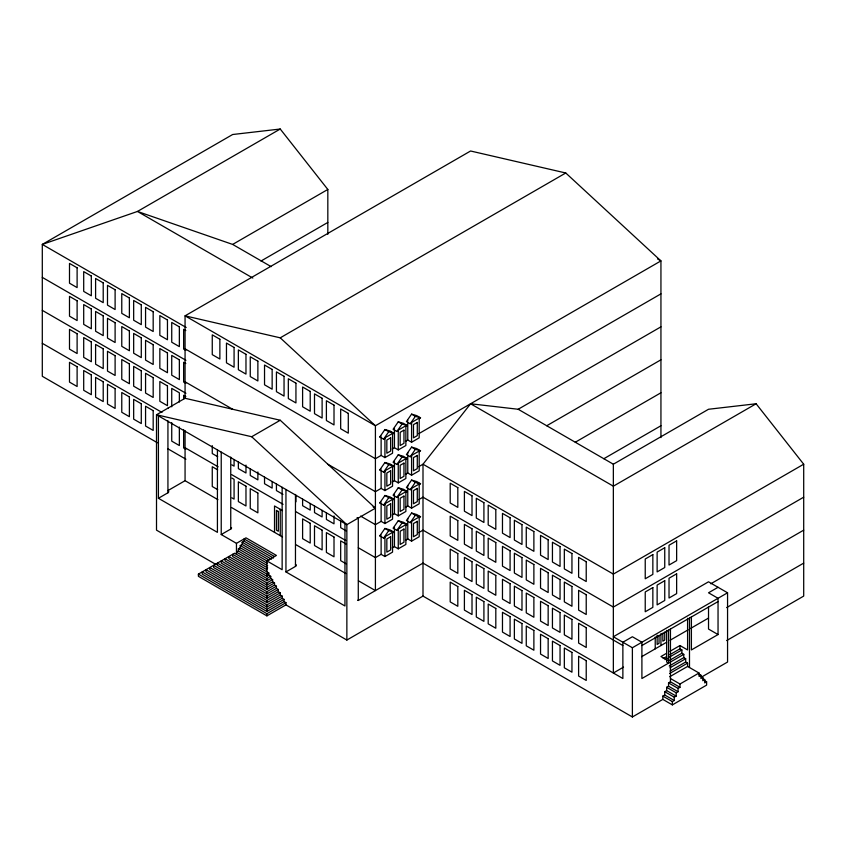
<?xml version="1.0" encoding="UTF-8"?>
<svg xmlns="http://www.w3.org/2000/svg" width="846" height="846" viewBox="0 0 846 846"><rect width="100%" height="100%" fill="white"/><g stroke="black" fill="none" stroke-linecap="round" stroke-linejoin="round"><path stroke-width="1.27" d="M384.93 438.387L383.587 439.159L379.78 436.959L384.93 429.525L390.08 431.016L393.887 433.215L392.544 433.987M383.587 439.159L388.737 431.724L393.887 433.215M405.869 426.299L407.212 425.517L403.405 423.317L398.255 421.837L393.104 429.271L396.911 431.471L398.255 430.688M396.911 431.471L402.062 424.036L407.212 425.517M419.193 418.601L420.536 417.829L416.729 415.629L411.579 414.138L406.429 421.572L410.236 423.772L411.579 423M410.236 423.772L415.386 416.338L420.536 417.829M384.93 471.349L383.587 472.131L379.78 469.932L384.93 462.498L390.08 463.989L393.887 466.178L392.544 466.96M383.587 472.131L388.737 464.697L393.887 466.178M405.869 459.262L407.212 458.49L403.405 456.29L398.255 454.81L393.104 462.244L396.911 464.433L398.255 463.661M396.911 464.433L402.062 456.999L407.212 458.49M419.193 451.574L420.536 450.802L416.729 448.602L411.579 447.111L406.429 454.545L410.236 456.745L411.579 455.973M410.236 456.745L415.386 449.311L420.536 450.802M384.93 504.322L383.587 505.104L379.78 502.905L384.93 495.47L390.08 496.951L393.887 499.151L392.544 499.923M383.587 505.104L388.737 497.67L393.887 499.151M405.869 492.235L407.212 491.463L403.405 489.263L398.255 487.772L393.104 495.206L396.911 497.406L398.255 496.634M396.911 497.406L402.062 489.971L407.212 491.463M419.193 484.547L420.536 483.764L416.729 481.564L411.579 480.084L406.429 487.518L410.236 489.718L411.579 488.935M410.236 489.718L415.386 482.283L420.536 483.764M384.93 537.295L383.587 538.067L379.78 535.867L384.93 528.433L390.08 529.924L393.887 532.123L392.544 532.895M383.587 538.067L388.737 530.632L393.887 532.123M405.869 525.207L407.212 524.425L403.405 522.236L398.255 520.745L393.104 528.179L396.911 530.379L398.255 529.596M396.911 530.379L402.062 522.944L407.212 524.425M419.193 517.509L420.536 516.737L416.729 514.537L411.579 513.046L406.429 520.491L410.236 522.68L411.579 521.908M410.236 522.68L415.386 515.246L420.536 516.737M726.651 640.57L803.7 596.092L803.7 464.211L756.113 403.764L708.525 409.263L613.35 464.211L518.175 409.263L470.588 403.764L423 464.211L418.654 466.728M327.825 234.31L327.825 189.462L280.238 129.026L137.475 211.447L42.3 244.42L42.3 376.29L157.419 442.765M252.827 278.048L137.475 211.447L232.65 244.42L327.825 189.462M260.98 261.033L327.825 222.435M216.29 564.663L156.51 530.156L156.51 414.762L185.063 398.276L185.063 315.844L280.238 337.829L565.763 172.986L660.938 260.896L660.938 437.615M251.685 436.737L280.238 420.251L375.413 508.171L346.86 524.657L156.51 414.762L251.685 436.737L346.86 524.657L346.86 640.052L285.948 604.879L266.913 615.867L198.387 576.306L198.387 574.106L234.554 553.231L268.817 573.006L268.817 575.206L266.913 576.306L232.65 556.531L232.65 554.331L266.913 574.106L268.817 573.006M217.908 499.658L185.063 480.697L167.931 490.585A2.697 1.555 0 0 1 167.931 492.784L158.414 498.283L158.414 415.851M379.78 436.959L381.123 436.187M221.229 452.124L221.229 534.545L230.746 529.057A2.697 1.555 0 0 0 231.444 527.555M384.93 457.612L384.93 437.837L392.544 433.438L392.544 453.223L384.93 457.612L381.123 455.423L375.413 458.712L185.063 348.816M392.163 449.046L394.448 447.724L398.255 449.924L405.869 445.525L405.869 425.75L398.255 430.138L398.255 449.924M405.488 441.348L407.772 440.036L411.579 442.236L419.193 437.837L419.193 418.051L411.579 422.45L411.579 442.236M418.77 433.681L660.938 293.869M221.229 534.545L236.457 543.344L245.975 537.845L276.43 555.431L266.913 560.919L266.913 571.917M269.24 560.063L242.168 544.433L242.168 542.244L244.071 541.144L273.395 558.074M267.336 563.362L240.264 547.732L240.264 545.533L242.168 544.433M267.685 567.962L238.361 551.032L238.361 548.832L240.264 547.732M238.361 551.032L236.457 552.131L266.913 569.718M379.78 469.932L381.123 469.16M384.93 490.585L384.93 470.81L392.544 466.41L392.544 486.186L384.93 490.585L381.123 488.385L375.413 491.685L327.825 464.211M392.163 482.019L394.448 480.697L398.255 482.897L405.869 478.498L405.869 458.712L398.255 463.111L398.255 482.897M405.488 474.32L407.772 472.999L411.579 475.198L419.193 470.81L419.193 451.024L411.579 455.423L411.579 475.198M518.175 409.263L660.938 326.842M379.78 502.905L381.123 502.122M411.579 508.171L419.193 503.772L419.193 483.997L411.579 488.385L411.579 508.171L407.772 505.971L405.488 507.293M266.913 578.505L270.72 576.306L270.72 578.505L266.913 580.705L228.843 558.72L228.843 556.531L266.913 578.505L266.913 580.705M266.913 582.905L272.624 579.605L272.624 581.805L266.913 585.104L225.036 560.919L225.036 558.72L266.913 582.905L266.913 585.104M285.948 489.485L285.948 571.917L295.466 566.418L295.466 494.455M266.913 587.293L274.527 582.905L274.527 585.104L266.913 589.493L221.229 563.119L221.229 560.919L266.913 587.293L266.913 589.493M384.93 523.558L384.93 503.772L392.544 499.383L392.544 519.158L384.93 523.558L381.123 521.358L375.413 524.657L360.597 516.102M392.163 514.981L394.448 513.67L398.255 515.859L405.869 511.47L405.869 491.685L398.255 496.084L398.255 515.859M418.654 499.69L423 497.184L613.35 607.079L803.7 497.184M546.728 425.75L660.938 359.804M266.913 591.692L276.43 586.204L276.43 588.393L266.913 593.892L217.422 565.318L217.422 563.119L266.913 591.692L266.913 593.892M266.913 596.092L278.334 589.493L278.334 591.692L266.913 598.291L213.615 567.518L213.615 565.318L266.913 596.092L266.913 598.291M266.913 600.491L280.238 592.792L280.238 594.992L266.913 602.68L209.808 569.718L209.808 567.518L266.913 600.491L266.913 602.68M379.78 535.867L381.123 535.095M266.913 604.879L282.141 596.092L282.141 598.291L266.913 607.079L206.001 571.917L206.001 569.718L266.913 604.879L266.913 607.079M411.579 541.144L419.193 536.745L419.193 516.959L411.579 521.358L411.579 541.144L407.772 538.944L405.488 540.266M266.913 609.279L284.045 599.391L284.045 601.58L266.913 611.478L202.194 574.106L202.194 571.917L266.913 609.279L266.913 611.478M198.387 574.106L266.913 613.678L285.948 602.68L285.948 604.879M384.93 556.531L384.93 536.745L392.544 532.346L392.544 552.131L384.93 556.531L381.123 554.331L375.413 557.62L358.313 547.753M392.163 547.954L394.448 546.632L398.255 548.832L405.869 544.433L405.869 524.657L398.255 529.046L398.255 548.832M418.654 532.663L423 530.146L622.868 645.54M575.28 442.236L660.938 392.777M357.721 600.237A2.697 1.555 0 0 1 358.281 600.48L423 563.119L622.868 678.513L622.868 642.241L632.385 636.752L641.903 642.241L641.903 678.513L668.552 663.127L668.552 630.154M603.833 458.722L660.938 425.75M346.86 640.052L423 596.092L632.385 716.974L662.841 699.399L672.359 704.887L706.622 685.112L706.622 681.813L704.507 680.586M756.113 403.764L613.35 486.186L470.588 403.764M803.7 464.211L613.35 574.106L423 464.211L423 596.092M710.788 583.793L803.7 530.146M718.043 587.293L708.525 592.792L718.043 598.291L718.043 634.553L691.394 649.94L691.394 616.967M727.56 592.792L708.525 581.805L613.35 636.752L632.385 647.74L727.56 592.792L727.56 662.027L701.62 677.012M641.903 645.54L718.043 601.58M623.534 667.134L613.35 673.014L613.35 464.211M641.649 656.686L666.648 642.251M670.043 640.285L688.158 629.826M690.421 628.525L708.525 618.066M726.651 607.597L803.7 563.119M666.532 653.302L660.938 656.538L667.462 660.303M669.895 651.357L679.973 645.54L687.587 649.94L687.587 618.289M663.179 658.537L666.532 656.602M669.895 654.656L679.973 648.84L681.876 649.94L681.876 653.239L669.556 660.345M665.083 659.637L667.325 658.347M669.556 657.046L681.876 649.94M669.228 662.735L683.78 654.339L683.78 657.628L669.228 666.035M670.011 667.78L685.683 658.727L685.683 662.027L670.011 671.079M669.672 673.469L687.587 663.127L687.587 666.426L669.672 676.768M668.552 682.912L678.069 688.401L678.069 691.7L668.552 686.201L668.552 682.912L670.455 681.813L679.973 687.301L679.973 684.012L699.008 673.014L699.008 676.314L700.911 675.214L700.911 678.513L702.815 677.413L702.815 680.713L704.718 679.613L704.718 682.912L706.622 681.813M666.648 687.301L676.166 692.8L676.166 696.099L666.648 690.6L666.648 687.301L668.552 686.201M664.745 691.7L674.262 697.199L674.262 700.488L664.745 695L664.745 691.7L666.648 690.6M662.841 699.399L662.841 696.099L664.745 695M678.069 688.401L679.973 687.301M676.166 692.8L678.069 691.7M674.262 697.199L676.166 696.099M662.841 696.099L672.359 701.588L674.262 700.488M280.238 129.026L232.65 134.514L42.3 244.42L186.194 327.497M565.763 172.986L470.588 151L185.063 315.844L375.413 425.75L660.938 260.896L657.522 258.929M185.063 398.276L280.238 420.251M232.65 244.42L271.175 266.659M411.579 414.138L415.386 416.338M398.255 421.837L402.062 424.036M384.93 429.525L388.737 431.724M411.579 447.111L415.386 449.311M718.043 634.553L708.525 629.054L708.525 606.635M185.813 330.564L183.635 329.316L183.635 349.091L185.813 350.35M398.255 454.81L402.062 456.999M384.93 462.498L388.737 464.697M416.338 482.347L419.193 483.997M411.579 480.084L415.386 482.283M42.3 277.382L185.919 360.301M185.813 363.537L183.635 362.278L183.635 382.064L185.813 383.323M398.255 487.772L402.062 489.971M681.876 653.239L683.78 654.339M683.78 657.628L685.683 658.727M685.683 662.027L687.587 663.127M687.587 666.426L699.008 673.014M698.796 673.998L700.911 675.214M699.642 675.584L702.815 677.413M702.603 678.386L704.718 679.613M384.93 495.47L388.737 497.67M185.063 381.789L232.65 409.263M416.338 515.309L419.193 516.959M411.579 513.046L415.386 515.246M668.552 663.127L666.648 662.027L666.648 630.376M42.3 310.355L185.919 393.274M185.813 396.51L183.635 395.251L183.635 399.206M398.255 520.745L402.062 522.944M373.128 506.849L375.413 508.171M670.455 678.513L679.973 684.012M384.93 528.433L388.737 530.632M42.3 343.328L161.977 412.425M217.697 456.681L212.261 453.541L212.261 445.631M231.899 464.877L234.078 466.135L234.078 459.537M282.955 494.36L276.43 490.585L276.43 483.997M346.109 530.823L340.674 527.682L340.674 521.083M185.063 447.724L218.12 466.812M231.793 474.712L283.082 504.322M295.624 511.555L345.781 540.52M185.813 449.258L183.635 447.999L183.635 429.535M217.697 469.868L212.261 466.728L212.261 486.513L217.697 489.654M231.899 478.064L234.078 479.322L234.078 499.108L231.899 497.85M346.109 544.01L340.674 540.869L340.674 560.644L346.109 563.785M282.522 510.593L274.527 505.971L274.527 532.346M167.677 448.687L185.919 459.209M231.497 507.505L282.522 536.967M296.142 544.824L345.972 573.599M358.429 580.79L375.413 590.593L375.413 425.75L280.238 337.829M274.527 556.531L244.071 538.944L244.071 541.144M242.168 542.244L271.492 559.174M158.414 498.283L217.422 532.346L217.422 449.924M240.264 545.533L282.141 569.718L282.141 487.285M285.948 571.917L344.957 605.979L344.957 523.558M238.361 548.832L267.685 565.763M268.817 575.206L270.72 576.306M270.72 578.505L272.624 579.605M272.624 581.805L274.527 582.905M274.527 585.104L276.43 586.204M276.43 588.393L278.334 589.493M278.334 591.692L280.238 592.792M280.238 594.992L282.141 596.092M282.141 598.291L284.045 599.391M284.045 601.58L285.948 602.68M689.49 618.066L689.49 667.526M679.973 645.54L679.973 648.84M672.359 701.588L672.359 704.887M670.455 629.054L670.455 681.813M664.745 632.131L664.745 640.052L662.841 641.152L662.841 633.231M660.938 633.675L660.938 645.54M659.034 635.431L659.034 643.341L657.131 644.441L657.131 635.209M655.227 636.975L655.227 648.84M632.385 647.74L632.385 716.974M407.772 420.251L407.772 420.8M407.772 422.08L407.772 440.036M407.772 452.61L407.772 453.773M407.772 455.053L407.772 472.999M407.772 485.572L407.772 486.736M407.772 488.026L407.772 505.971M407.772 518.545L407.772 519.708M407.772 520.988L407.772 538.944M394.448 427.949L394.448 428.488M394.448 429.779L394.448 447.724M394.448 460.911L394.448 461.461M394.448 462.741L394.448 480.697M394.448 493.884L394.448 494.434M394.448 495.714L394.448 513.67M394.448 526.857L394.448 527.407M394.448 528.687L394.448 546.632M381.123 437.467L381.123 455.423M381.123 470.439L381.123 488.385M381.123 503.412L381.123 521.358M381.123 536.375L381.123 554.331M358.281 600.48L358.281 518.059A2.697 1.555 0 0 0 357.075 517.657M334.011 515.923L334.011 523.833L326.397 519.433L326.397 512.845M322.115 510.371L322.115 516.959L314.5 512.57L314.5 505.971M310.218 503.497L310.218 510.096L302.604 505.697L302.604 499.108M295.941 495.259L295.941 501.847M280.238 509.271L280.238 535.645M272.148 481.522L272.148 488.11L264.534 483.722L264.534 477.123M266.913 574.106L266.913 576.306M266.913 613.678L266.913 615.867M257.871 471.962L257.871 479.872L250.257 475.473L250.257 468.885M245.975 465.089L245.975 472.999L238.361 468.61L238.361 462.011M236.457 543.344L236.457 554.331M230.746 457.094L230.746 529.057M185.063 430.582L185.063 480.697M179.352 402.009L179.352 392.777L171.738 388.377L171.738 406.841M179.352 427.071L179.352 445.535L171.738 441.136L171.738 422.672M167.931 420.832L167.931 492.784M167.931 408.163A2.697 1.555 0 0 1 168.354 408.481M295.466 564.219A2.697 1.555 0 0 1 295.466 566.418M390.641 437.837L386.834 440.036L386.834 453.223L390.641 451.024L390.641 437.837M403.965 430.138L400.158 432.338L400.158 445.525L403.965 443.325L403.965 430.138M417.29 422.45L413.483 424.65L413.483 437.837L417.29 435.637L417.29 422.45M390.641 470.81L386.834 472.999L386.834 486.186L390.641 483.997L390.641 470.81M403.965 463.111L400.158 465.311L400.158 478.498L403.965 476.298L403.965 463.111M417.29 455.423L413.483 457.612L413.483 470.81L417.29 468.61L417.29 455.423M390.641 503.772L386.834 505.971L386.834 519.158L390.641 516.959L390.641 503.772M403.965 496.084L400.158 498.283L400.158 511.47L403.965 509.271L403.965 496.084M417.29 488.385L413.483 490.585L413.483 503.772L417.29 501.572L417.29 488.385M390.641 536.745L386.834 538.944L386.834 552.131L390.641 549.932L390.641 536.745M403.965 529.046L400.158 531.246L400.158 544.433L403.965 542.244L403.965 529.046M417.29 521.358L413.483 523.558L413.483 536.745L417.29 534.545L417.29 521.358M652.848 554.606L645.234 558.995L645.234 578.78L652.848 574.381L652.848 554.606M664.745 547.732L657.131 552.131L657.131 571.907L664.745 567.518L664.745 547.732M676.641 540.869L669.027 545.258L669.027 565.043L676.641 560.644L676.641 540.869M652.848 587.568L645.234 591.967L645.234 611.753L652.848 607.354L652.848 587.568M664.745 580.705L657.131 585.094L657.131 604.879L664.745 600.48L664.745 580.705M676.641 573.831L669.027 578.23L669.027 598.016L676.641 593.617L676.641 573.831M219.875 339.246L212.261 334.847L212.261 354.633L219.875 359.021L219.875 339.246M234.078 347.442L226.464 343.053L226.464 362.828L234.078 367.227L234.078 347.442M245.975 354.315L238.361 349.916L238.361 369.702L245.975 374.091L245.975 354.315M257.871 361.179L250.257 356.79L250.257 376.565L257.871 380.964L257.871 361.179M272.148 369.427L264.534 365.028L264.534 384.814L272.148 389.202L272.148 369.427M284.045 376.29L276.43 371.891L276.43 391.677L284.045 396.076L284.045 376.29M295.941 383.164L288.327 378.765L288.327 398.551L295.941 402.939L295.941 383.164M310.218 391.402L302.604 387.003L302.604 406.789L310.218 411.188L310.218 391.402M322.115 398.276L314.5 393.876L314.5 413.662L322.115 418.051L322.115 398.276M334.011 405.139L326.397 400.74L326.397 420.525L334.011 424.925L334.011 405.139M348.288 413.387L340.674 408.988L340.674 428.763L348.288 433.163L348.288 413.387M77.113 267.812L69.499 263.413L69.499 283.199L77.113 287.598L77.113 267.812M91.315 276.008L83.701 271.619L83.701 291.394L91.315 295.793L91.315 276.008M103.212 282.881L95.598 278.482L95.598 298.268L103.212 302.656L103.212 282.881M115.109 289.744L107.495 285.356L107.495 305.131L115.109 309.53L115.109 289.744M129.385 297.993L121.771 293.594L121.771 313.38L129.385 317.768L129.385 297.993M141.282 304.856L133.668 300.467L133.668 320.243L141.282 324.642L141.282 304.856M153.179 311.73L145.565 307.331L145.565 327.116L153.179 331.505L153.179 311.73M167.455 319.968L159.841 315.579L159.841 335.354L167.455 339.754L167.455 319.968M179.352 326.842L171.738 322.442L171.738 342.228L179.352 346.617L179.352 326.842M457.813 487.603L450.199 483.214L450.199 502.989L457.813 507.389L457.813 487.603M472.015 495.809L464.401 491.41L464.401 511.196L472.015 515.584L472.015 495.809M483.912 502.672L476.298 498.283L476.298 518.059L483.912 522.458L483.912 502.672M495.809 509.546L488.195 505.147L488.195 524.932L495.809 529.321L495.809 509.546M510.085 517.784L502.471 513.395L502.471 533.17L510.085 537.57L510.085 517.784M521.982 524.657L514.368 520.258L514.368 540.044L521.982 544.433L521.982 524.657M533.879 531.521L526.265 527.132L526.265 546.907L533.879 551.306L533.879 531.521M548.155 539.769L540.541 535.37L540.541 555.156L548.155 559.544L548.155 539.769M560.052 546.632L552.438 542.233L552.438 562.019L560.052 566.418L560.052 546.632M571.949 553.506L564.335 549.107L564.335 568.893L571.949 573.281L571.949 553.506M586.225 561.744L578.611 557.345L578.611 577.131L586.225 581.53L586.225 561.744M77.113 300.785L69.499 296.386L69.499 316.171L77.113 320.56L77.113 300.785M91.315 308.98L83.701 304.581L83.701 324.367L91.315 328.766L91.315 308.98M103.212 315.854L95.598 311.455L95.598 331.241L103.212 335.629L103.212 315.854M115.109 322.717L107.495 318.318L107.495 338.104L115.109 342.503L115.109 322.717M129.385 330.966L121.771 326.567L121.771 346.342L129.385 350.741L129.385 330.966M141.282 337.829L133.668 333.43L133.668 353.216L141.282 357.615L141.282 337.829M153.179 344.703L145.565 340.304L145.565 360.079L153.179 364.478L153.179 344.703M167.455 352.941L159.841 348.541L159.841 368.327L167.455 372.726L167.455 352.941M179.352 359.804L171.738 355.415L171.738 375.19L179.352 379.59L179.352 359.804M457.813 520.576L450.199 516.176L450.199 535.962L457.813 540.361L457.813 520.576M472.015 528.771L464.401 524.383L464.401 544.158L472.015 548.557L472.015 528.771M483.912 535.645L476.298 531.246L476.298 551.032L483.912 555.431L483.912 535.645M495.809 542.519L488.195 538.119L488.195 557.895L495.809 562.294L495.809 542.519M510.085 550.757L502.471 546.357L502.471 566.143L510.085 570.542L510.085 550.757M521.982 557.62L514.368 553.231L514.368 573.006L521.982 577.406L521.982 557.62M533.879 564.494L526.265 560.094L526.265 579.88L533.879 584.279L533.879 564.494M548.155 572.731L540.541 568.343L540.541 588.118L548.155 592.517L548.155 572.731M560.052 579.605L552.438 575.206L552.438 594.992L560.052 599.38L560.052 579.605M571.949 586.468L564.335 582.08L564.335 601.855L571.949 606.254L571.949 586.468M586.225 594.717L578.611 590.318L578.611 610.103L586.225 614.492L586.225 594.717M77.113 333.747L69.499 329.358L69.499 349.134L77.113 353.533L77.113 333.747M91.315 341.953L83.701 337.554L83.701 357.34L91.315 361.728L91.315 341.953M103.212 348.816L95.598 344.428L95.598 364.203L103.212 368.602L103.212 348.816M115.109 355.69L107.495 351.291L107.495 371.077L115.109 375.465L115.109 355.69M129.385 363.928L121.771 359.539L121.771 379.315L129.385 383.714L129.385 363.928M141.282 370.802L133.668 366.403L133.668 386.188L141.282 390.577L141.282 370.802M153.179 377.665L145.565 373.276L145.565 393.052L153.179 397.451L153.179 377.665M167.455 385.913L159.841 381.514L159.841 401.3L167.455 405.689L167.455 385.913M457.813 553.548L450.199 549.149L450.199 568.935L457.813 573.324L457.813 553.548M472.015 561.744L464.401 557.345L464.401 577.131L472.015 581.53L472.015 561.744M483.912 568.618L476.298 564.219L476.298 584.004L483.912 588.393L483.912 568.618M495.809 575.481L488.195 571.092L488.195 590.868L495.809 595.267L495.809 575.481M510.085 583.729L502.471 579.33L502.471 599.116L510.085 603.505L510.085 583.729M521.982 590.593L514.368 586.193L514.368 605.979L521.982 610.378L521.982 590.593M533.879 597.466L526.265 593.067L526.265 612.853L533.879 617.242L533.879 597.466M548.155 605.704L540.541 601.305L540.541 621.091L548.155 625.49L548.155 605.704M560.052 612.578L552.438 608.179L552.438 627.965L560.052 632.353L560.052 612.578M571.949 619.441L564.335 615.042L564.335 634.828L571.949 639.227L571.949 619.441M586.225 627.69L578.611 623.291L578.611 643.066L586.225 647.465L586.225 627.69M77.113 366.72L69.499 362.321L69.499 382.106L77.113 386.506L77.113 366.72M91.315 374.915L83.701 370.527L83.701 390.302L91.315 394.701L91.315 374.915M103.212 381.789L95.598 377.39L95.598 397.176L103.212 401.575L103.212 381.789M115.109 388.663L107.495 384.264L107.495 404.039L115.109 408.438L115.109 388.663M129.385 396.901L121.771 392.502L121.771 412.288L129.385 416.687L129.385 396.901M141.282 403.764L133.668 399.375L133.668 419.151L141.282 423.55L141.282 403.764M153.179 410.638L145.565 406.239L145.565 426.024L153.179 430.424L153.179 410.638M457.813 586.521L450.199 582.122L450.199 601.897L457.813 606.296L457.813 586.521M472.015 594.717L464.401 590.318L464.401 610.103L472.015 614.503L472.015 594.717M483.912 601.58L476.298 597.191L476.298 616.967L483.912 621.366L483.912 601.58M495.809 608.454L488.195 604.055L488.195 623.84L495.809 628.24L495.809 608.454M510.085 616.692L502.471 612.303L502.471 632.078L510.085 636.478L510.085 616.692M521.982 623.565L514.368 619.166L514.368 638.952L521.982 643.341L521.982 623.565M533.879 630.429L526.265 626.04L526.265 645.815L533.879 650.214L533.879 630.429M548.155 638.677L540.541 634.278L540.541 654.064L548.155 658.452L548.155 638.677M560.052 645.54L552.438 641.152L552.438 660.927L560.052 665.326L560.052 645.54M571.949 652.414L564.335 648.015L564.335 667.801L571.949 672.189L571.949 652.414M586.225 660.652L578.611 656.263L578.611 676.039L586.225 680.438L586.225 660.652M245.975 486.196L238.361 481.797L238.361 501.572L245.975 505.971L245.975 486.196M257.871 493.059L250.257 488.66L250.257 508.446L257.871 512.845L257.871 493.059M310.218 523.283L302.604 518.884L302.604 538.669L310.218 543.069L310.218 523.283M322.115 530.146L314.5 525.757L314.5 545.533L322.115 549.932L322.115 530.146M334.011 537.02L326.397 532.62L326.397 552.406L334.011 556.805L334.011 537.02M278.334 511.47L276.43 510.371L276.43 530.146L278.334 531.246L278.334 511.47"/></g></svg>
